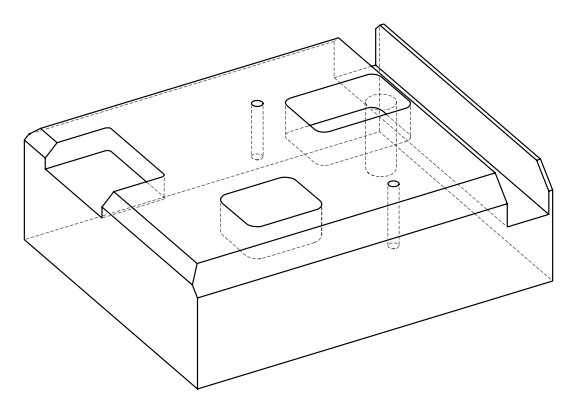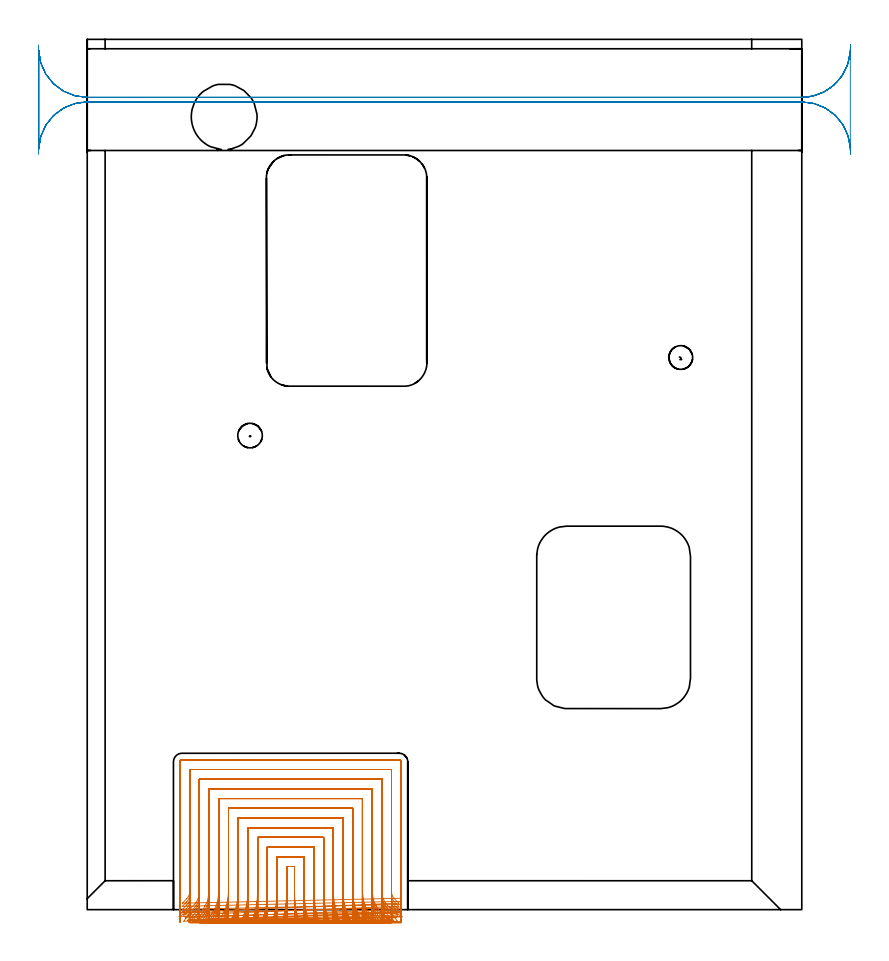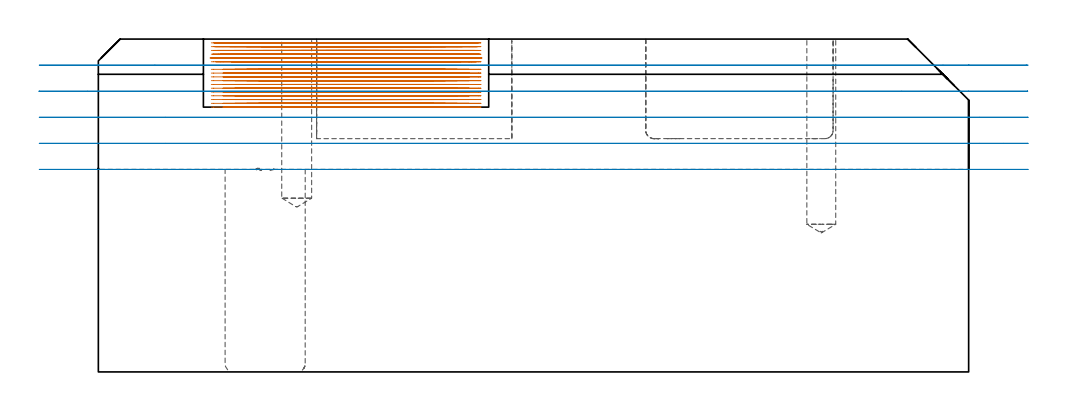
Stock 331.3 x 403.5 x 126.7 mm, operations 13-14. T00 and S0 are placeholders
(PLAN: 15 operations, 8 tool changes, 186.8 min)
(1 SPOT_DRILL | STEP1POCKET | NXT0321_9005460120000 | 0.03 min | 1 mm3)
(2 SPOT_DRILL_1 | STEP1POCKET_1 | NXT0321_9005460120000 | 0.03 min | 1 mm3)
(3 DRILL_BLIND_HOLE_INTO_CENTER | STEP1POCKET | UGT0301_505 | 0.3 min | 6774 mm3)
(4 DRILL_BLIND_HOLE_INTO_CENTER_1 | STEP1POCKET_1 | UGT0301_225 | 0.27 min | 6274 mm3)
(5 AREA_MILL | FG_CHAMFER_SURFACE | UGT0205_001 | 1.77 min | 4210 mm3)
(6 AREA_MILL_1 | FG_CHAMFER_SURFACE_1 | UGT0205_001 | 25.31 min | 96919 mm3)
(7 AREA_MILL_2 | FG_CHAMFER_SURFACE_2 | UGT0205_001 | 8.47 min | 11948 mm3)
(8 AREA_MILL_3 | FG_CHAMFER_SURFACE_3 | UGT0205_001 | 0.67 min | 3387 mm3)
(9 AREA_MILL_4 | FG_CHAMFER_SURFACE_4 | UGT0205_001 | 6.94 min | 15339 mm3)
(10 AREA_MILL_5 | FG_CHAMFER_SURFACE_5 | UGT0205_001 | 0.33 min | 331 mm3)
(11 MILL_RECTANGULAR_POCKET | POCKET_RECTANGULAR_STRAIGHT | NXT0201_007 | Follow Part, ap 6.25, ae 75% | 5.45 min | 221669 mm3)
(12 MILL_RECTANGULAR_POCKET_1 | POCKET_RECTANGULAR_STRAIGHT_1 | NXT0201_012 | Follow Part, ap 4, ae 75% | 13.68 min | 298232 mm3)
(13 MILL_SLOT | SLOT_PARTIAL_RECTANGULAR | NXT0201_008 | Follow Part, ap 1.5, ae 75% | 110.41 min | 202518 mm3)
(14 MILL_RECTANGULAR_SLOT | SLOT_RECTANGULAR | UGT0201_009 | Follow Part, ap 11.25, ae 75% | 9.69 min | 769263 mm3)
(15 MILL_THROUGH_HOLE_FROM_SOLID_MATERIAL | STEP1HOLE | NXT0201_007 | Circular | 3.48 min | 56068 mm3)
(TOOL NXT0321_9005460120000 | NC Spot Drill, 142deg, 12mm, Carbide, Uncoated | D12 PA142 FL30 Z2)
(TOOL UGT0301_505 | Carbide Drill 11.0 mm | D11 PA118 FL94 Z2)
(TOOL UGT0301_225 | Twist Drill 11.4 mm | D11.4 PA118 FL92 Z2)
(TOOL UGT0205_001 | Chamfer Mill 20 x 3 x 45 deg. | D20 FL50 Z2)
(TOOL NXT0201_007 | ENDMILL 25mm [R216.25-25050GCK54P 1620] | D25 R3 FL54 Z5)
(TOOL NXT0201_012 | ENDMILL 16mm [2P460-1600-NA 1630] | D16 FL38 Z6)
(TOOL NXT0201_008 | ENDMILL 6mm [2P460-0600-NA 1630] | D6 FL26 Z6)
(TOOL UGT0201_009 | End Mill 45 mm | D45 FL63 Z6)
(OP 13 MILL_SLOT)
G17 G21 G94 G90
T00 M6
G54
G17 G0 G90 X98.086 Y-5.921 S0 M3
G43 Z136.7 H1
Z125.261
G94 G1 X97.402 Y-3. F250.
G2 X96.1 Y8.28 R49.5 F500.
G1 Y20.
X92.5
Y8.288
G2 X91.196 Y-3. R49.5
G1 X90.512 Y-5.921 F250.
X102.789 Y-5.904
X102.037 Y-3.
G2 X100.6 Y8.28 R45. F500.
G1 Y24.5
X88.
Y8.288
G2 X86.561 Y-3. R45.
G1 X85.809 Y-5.904 F250.
X107.538 Y-5.881
X106.702 Y-3.
G2 X105.1 Y8.28 R40.5 F500.
G1 Y29.
X83.5
Y8.288
G2 X81.895 Y-3. R40.5
G1 X81.059 Y-5.881 F250.
X112.353 Y-5.849
X111.413 Y-3.
G2 X109.6 Y8.28 R36. F500.
G1 Y33.5
X79.
Y8.288
G2 X77.185 Y-3. R36.
G1 X76.244 Y-5.849 F250.
X117.263 Y-5.801
X116.189 Y-3.
G2 X114.1 Y8.28 R31.5 F500.
G1 Y38.
X74.5
Y8.288
G2 X72.408 Y-3. R31.5
G1 X71.333 Y-5.801 F250.
X122.322 Y-5.726
X121.069 Y-3.
G2 X118.6 Y8.28 R27. F500.
G1 Y42.5
X70.
Y8.288
G2 X67.527 Y-3. R27.
G1 X66.273 Y-5.725 F250.
X127.636 Y-5.596
X126.132 Y-3.
G2 X123.1 Y8.28 R22.5 F500.
G1 Y47.
X65.5
Y8.288
G2 X62.464 Y-3. R22.5
G1 X60.959 Y-5.595 F250.
X133.453 Y-5.338
X131.573 Y-3.
G2 X127.6 Y8.28 R18. F500.
G1 Y51.5
X61.
Y8.288
G2 X57.021 Y-3. R18.
G1 X55.14 Y-5.337 F250.
X140.689 Y-4.648
X138.183 Y-3.
G2 X132.1 Y8.28 R13.5 F500.
G1 Y56.
X56.5
Y8.288
G2 X50.405 Y-3. R13.5
G1 X47.897 Y-4.646 F250.
X144.287 Y-1.116 F500.
X141.6 Y0.217 F250.
G2 X136.6 Y8.28 R9. F500.
G1 Y60.5
X52.
Y8.288
G2 X47. Y0.225 R9.
G1 X44.313 Y-1.108 F250.
X144.457 Y2.994 F500.
X142.369 Y5.148 F250.
G2 X141.1 Y8.28 R4.5 F500.
G1 Y65.
X47.5
Y8.288
G2 X46.224 Y5.148 R4.5
G1 X44.13 Y2.999 F250.
X145.6 Y5.28 F500.
Y8.28 F250.
Y68.6 F500.
G3 X144.7 Y69.5 R0.9
G1 X43.9
G3 X43. Y68.6 R0.9
G1 Y8.288
Y5.288 F250.
G0 Z136.7
X97.685 Y-5.94
Z123.822
G1 X97.088 Y-3.
G2 X96.1 Y6.841 R49.5 F500.
G1 Y20.
X92.5
Y6.848
G2 X91.51 Y-3. R49.5
G1 X90.914 Y-5.94 F250.
X102.345 Y-5.927
X101.689 Y-3.
G2 X100.6 Y6.841 R45. F500.
G1 Y24.5
X88.
Y6.848
G2 X86.909 Y-3. R45.
G1 X86.253 Y-5.927 F250.
X107.043 Y-5.91
X106.314 Y-3.
G2 X105.1 Y6.841 R40.5 F500.
G1 Y29.
X83.5
Y6.848
G2 X82.284 Y-3. R40.5
G1 X81.555 Y-5.91 F250.
X111.791 Y-5.886
X110.971 Y-3.
G2 X109.6 Y6.841 R36. F500.
G1 Y33.5
X79.
Y6.848
G2 X77.627 Y-3. R36.
G1 X76.806 Y-5.886 F250.
X116.614 Y-5.85
X115.677 Y-3.
G2 X114.1 Y6.841 R31.5 F500.
G1 Y38.
X74.5
Y6.848
G2 X72.921 Y-3. R31.5
G1 X71.983 Y-5.85 F250.
X121.551 Y-5.794
X120.457 Y-3.
G2 X118.6 Y6.841 R27. F500.
G1 Y42.5
X70.
Y6.848
G2 X68.14 Y-3. R27.
G1 X67.046 Y-5.793 F250.
X126.679 Y-5.698
X125.366 Y-3.
G2 X123.1 Y6.841 R22.5 F500.
G1 Y47.
X65.5
Y6.848
G2 X63.23 Y-3. R22.5
G1 X61.917 Y-5.697 F250.
X132.169 Y-5.512
X130.529 Y-3.
G2 X127.6 Y6.841 R18. F500.
G1 Y51.5
X61.
Y6.848
G2 X58.067 Y-3. R18.
G1 X56.425 Y-5.511 F250.
X138.546 Y-5.054
X136.359 Y-3.
G2 X132.1 Y6.841 R13.5 F500.
G1 Y56.
X56.5
Y6.848
G2 X52.234 Y-3. R13.5
G1 X50.045 Y-5.052 F250.
X144.037 Y-2.516 F500.
X141.386 Y-1.112 F250.
G2 X136.6 Y6.841 R9. F500.
G1 Y60.5
X52.
Y6.848
G2 X47.211 Y-1.106 R9.
G1 X44.56 Y-2.509 F250.
X144.457 Y1.555 F500.
X142.369 Y3.709 F250.
G2 X141.1 Y6.841 R4.5 F500.
G1 Y65.
X47.5
Y6.848
G2 X46.224 Y3.709 R4.5
G1 X44.131 Y1.56 F250.
X145.6 Y3.841 F500.
Y6.841 F250.
Y68.6 F500.
G3 X144.7 Y69.5 R0.9
G1 X43.9
G3 X43. Y68.6 R0.9
G1 Y6.848
Y3.848 F250.
G0 Z136.7
X97.329 Y-5.956
Z122.383
G1 X96.819 Y-3.
G2 X96.1 Y5.408 R49.5 F500.
G1 Y20.
X92.5
Y5.407
G2 X91.781 Y-3. R49.5
G1 X91.271 Y-5.956 F250.
X101.953 Y-5.947
X101.392 Y-3.
G2 X100.6 Y5.408 R45. F500.
G1 Y24.5
X88.
Y5.407
G2 X87.208 Y-3. R45.
G1 X86.647 Y-5.947 F250.
X106.605 Y-5.935
X105.982 Y-3.
G2 X105.1 Y5.408 R40.5 F500.
G1 Y29.
X83.5
Y5.407
G2 X82.618 Y-3. R40.5
G1 X81.995 Y-5.935 F250.
X111.296 Y-5.917
X110.596 Y-3.
G2 X109.6 Y5.408 R36. F500.
G1 Y33.5
X79.
Y5.407
G2 X78.005 Y-3. R36.
G1 X77.304 Y-5.917 F250.
X116.044 Y-5.891
X115.243 Y-3.
G2 X114.1 Y5.408 R31.5 F500.
G1 Y38.
X74.5
Y5.407
G2 X73.358 Y-3. R31.5
G1 X72.557 Y-5.891 F250.
X120.877 Y-5.851
X119.942 Y-3.
G2 X118.6 Y5.408 R27. F500.
G1 Y42.5
X70.
Y5.407
G2 X68.658 Y-3. R27.
G1 X67.724 Y-5.851 F250.
X125.851 Y-5.783
X124.73 Y-3.
G2 X123.1 Y5.408 R22.5 F500.
G1 Y47.
X65.5
Y5.407
G2 X63.871 Y-3. R22.5
G1 X62.75 Y-5.783 F250.
X131.086 Y-5.653
X129.684 Y-3.
G2 X127.6 Y5.408 R18. F500.
G1 Y51.5
X61.
Y5.407
G2 X58.916 Y-3. R18.
G1 X57.515 Y-5.653 F250.
X136.906 Y-5.347
X135.038 Y-3.
G2 X132.1 Y5.408 R13.5 F500.
G1 Y56.
X56.5
Y5.407
G2 X53.563 Y-3. R13.5
G1 X51.695 Y-5.347 F250.
X143.237 Y-3.78
X140.717 Y-2.152
G2 X136.6 Y5.408 R9. F500.
G1 Y60.5
X52.
Y5.407
G2 X47.884 Y-2.153 R9.
G1 X45.364 Y-3.781 F250.
X144.462 Y0.12 F500.
X142.372 Y2.272 F250.
G2 X141.1 Y5.408 R4.5 F500.
G1 Y65.
X47.5
Y5.407
G2 X46.228 Y2.271 R4.5
G1 X44.137 Y0.119 F250.
X145.6 Y2.408 F500.
Y5.408 F250.
Y68.6 F500.
G3 X144.7 Y69.5 R0.9
G1 X43.9
G3 X43. Y68.6 R0.9
G1 Y5.407
Y2.407 F250.
G0 Z136.7
X96.991 Y-5.971
Z120.944
G1 X96.576 Y-3.
G2 X96.1 Y3.85 R49.5 F500.
G1 Y20.
X92.5
Y3.85
G2 X92.024 Y-3. R49.5
G1 X91.609 Y-5.971 F250.
X101.581 Y-5.965
X101.124 Y-3.
G2 X100.6 Y3.85 R45. F500.
G1 Y24.5
X88.
Y3.85
G2 X87.476 Y-3. R45.
G1 X87.019 Y-5.965 F250.
X106.191 Y-5.957
X105.684 Y-3.
G2 X105.1 Y3.85 R40.5 F500.
G1 Y29.
X83.5
Y3.85
G2 X82.917 Y-3. R40.5
G1 X82.409 Y-5.957 F250.
X110.829 Y-5.945
X110.258 Y-3.
G2 X109.6 Y3.85 R36. F500.
G1 Y33.5
X79.
Y3.85
G2 X78.342 Y-3. R36.
G1 X77.772 Y-5.945 F250.
X115.506 Y-5.928
X114.854 Y-3.
G2 X114.1 Y3.85 R31.5 F500.
G1 Y38.
X74.5
Y3.85
G2 X73.746 Y-3. R31.5
G1 X73.094 Y-5.928 F250.
X120.245 Y-5.902
X119.483 Y-3.
G2 X118.6 Y3.85 R27. F500.
G1 Y42.5
X70.
Y3.85
G2 X69.117 Y-3. R27.
G1 X68.356 Y-5.902 F250.
X125.082 Y-5.858
X124.168 Y-3.
G2 X123.1 Y3.85 R22.5 F500.
G1 Y47.
X65.5
Y3.85
G2 X64.432 Y-3. R22.5
G1 X63.519 Y-5.858 F250.
X130.096 Y-5.774
X128.955 Y-3.
G2 X127.6 Y3.85 R18. F500.
G1 Y51.5
X61.
Y3.85
G2 X59.646 Y-3. R18.
G1 X58.504 Y-5.774 F250.
X135.489 Y-5.585
X133.967 Y-3.
G2 X132.1 Y3.85 R13.5 F500.
G1 Y56.
X56.5
Y3.85
G2 X54.633 Y-3. R13.5
G1 X53.111 Y-5.585 F250.
X142.037 Y-4.942
X139.756 Y-2.994
G2 X136.6 Y3.85 R9. F500.
G1 Y60.5
X52.
Y3.85
G2 X48.843 Y-2.996 R9.
G1 X46.562 Y-4.943 F250.
X145.091 Y-1.534 F500.
X142.763 Y0.358 F250.
G2 X141.1 Y3.85 R4.5 F500.
G1 Y65.
X47.5
Y3.85
G2 X45.834 Y0.354 R4.5
G1 X43.504 Y-1.535 F250.
X145.6 Y0.85 F500.
Y3.85 F250.
Y68.6 F500.
G3 X144.7 Y69.5 R0.9
G1 X43.9
G3 X43. Y68.6 R0.9
G1 Y3.85
Y0.85 F250.
G0 Z136.7
X96.673 Y-5.984
Z119.505
G1 X96.364 Y-3.
G2 X96.1 Y2.102 R49.5 F500.
G1 Y20.
X92.5
Y2.117
G2 X92.235 Y-3. R49.5
G1 X91.925 Y-5.984 F250.
X101.23 Y-5.981
X100.89 Y-3.
G2 X100.6 Y2.102 R45. F500.
G1 Y24.5
X88.
Y2.117
G2 X87.708 Y-3. R45.
G1 X87.367 Y-5.981 F250.
X105.801 Y-5.976
X105.423 Y-3.
G2 X105.1 Y2.102 R40.5 F500.
G1 Y29.
X83.5
Y2.117
G2 X83.175 Y-3. R40.5
G1 X82.796 Y-5.976 F250.
X110.389 Y-5.97
X109.963 Y-3.
G2 X109.6 Y2.102 R36. F500.
G1 Y33.5
X79.
Y2.117
G2 X78.634 Y-3. R36.
G1 X78.208 Y-5.97 F250.
X115.002 Y-5.96
X114.516 Y-3.
G2 X114.1 Y2.102 R31.5 F500.
G1 Y38.
X74.5
Y2.117
G2 X74.082 Y-3. R31.5
G1 X73.594 Y-5.96 F250.
X119.653 Y-5.946
X119.086 Y-3.
G2 X118.6 Y2.102 R27. F500.
G1 Y42.5
X70.
Y2.117
G2 X69.511 Y-3. R27.
G1 X68.942 Y-5.946 F250.
X124.366 Y-5.922
X123.686 Y-3.
G2 X123.1 Y2.102 R22.5 F500.
G1 Y47.
X65.5
Y2.117
G2 X64.91 Y-3. R22.5
G1 X64.228 Y-5.921 F250.
X129.189 Y-5.877
X128.338 Y-3.
G2 X127.6 Y2.102 R18. F500.
G1 Y51.5
X61.
Y2.117
G2 X60.257 Y-3. R18.
G1 X59.404 Y-5.876 F250.
X134.235 Y-5.777
X133.101 Y-3.
G2 X132.1 Y2.102 R13.5 F500.
G1 Y56.
X56.5
Y2.117
G2 X55.493 Y-3. R13.5
G1 X54.355 Y-5.776 F250.
X139.887 Y-5.471
X138.186 Y-3.
G2 X136.6 Y2.102 R9. F500.
G1 Y60.5
X52.
Y2.117
G2 X50.404 Y-3. R9.
G1 X48.698 Y-5.468 F250.
X146.022 Y-3.29
X143.403 Y-1.825
G2 X141.1 Y2.102 R4.5 F500.
G1 Y65.
X47.5
Y2.117
G2 X45.175 Y-1.822 R4.5
G1 X42.549 Y-3.272 F250.
X145.6 Y-0.898 F500.
Y2.102 F250.
Y68.6 F500.
G3 X144.7 Y69.5 R0.9
G1 X43.9
G3 X43. Y68.6 R0.9
G1 Y2.117
Y-0.883 F250.
G0 Z136.7
X96.343 Y-5.995
Z118.067
G1 X96.177 Y-3.
G2 X96.1 Y-0.249 R49.5 F500.
G1 Y20.
X92.5
Y-0.247
G2 X92.423 Y-3. R49.5
G1 X92.257 Y-5.995 F250.
X100.868 Y-5.994
X100.684 Y-3.
G2 X100.6 Y-0.249 R45. F500.
G1 Y24.5
X88.
Y-0.247
G2 X87.916 Y-3. R45.
G1 X87.732 Y-5.994 F250.
X105.397 Y-5.993
X105.194 Y-3.
G2 X105.1 Y-0.249 R40.5 F500.
G1 Y29.
X83.5
Y-0.247
G2 X83.406 Y-3. R40.5
G1 X83.202 Y-5.993 F250.
X109.935 Y-5.991
X109.705 Y-3.
G2 X109.6 Y-0.249 R36. F500.
G1 Y33.5
X79.
Y-0.247
G2 X78.895 Y-3. R36.
G1 X78.665 Y-5.991 F250.
X114.482 Y-5.989
X114.22 Y-3.
G2 X114.1 Y-0.249 R31.5 F500.
G1 Y38.
X74.5
Y-0.247
G2 X74.379 Y-3. R31.5
G1 X74.117 Y-5.989 F250.
X119.046 Y-5.984
X118.741 Y-3.
G2 X118.6 Y-0.249 R27. F500.
G1 Y42.5
X70.
Y-0.247
G2 X69.859 Y-3. R27.
G1 X69.553 Y-5.984 F250.
X123.636 Y-5.977
X123.269 Y-3.
G2 X123.1 Y-0.249 R22.5 F500.
G1 Y47.
X65.5
Y-0.247
G2 X65.331 Y-3. R22.5
G1 X64.964 Y-5.977 F250.
X128.27 Y-5.965
X127.812 Y-3.
G2 X127.6 Y-0.249 R18. F500.
G1 Y51.5
X61.
Y-0.247
G2 X60.788 Y-3. R18.
G1 X60.329 Y-5.965 F250.
X132.995 Y-5.937
X132.383 Y-3.
G2 X132.1 Y-0.249 R13.5 F500.
G1 Y56.
X56.5
Y-0.247
G2 X56.216 Y-3. R13.5
G1 X55.605 Y-5.937 F250.
X137.948 Y-5.856
X137.031 Y-3.
G2 X136.6 Y-0.249 R9. F500.
G1 Y60.5
X52.
Y-0.247
G2 X51.569 Y-3. R9.
G1 X50.651 Y-5.856 F250.
X143.873 Y-5.374
X142.039 Y-3.
G2 X141.1 Y-0.249 R4.5 F500.
G1 Y65.
X47.5
Y-0.247
G2 X46.56 Y-3. R4.5
G1 X44.724 Y-5.373 F250.
X145.6 Y-3.249
Y-0.249
Y68.6 F500.
G3 X144.7 Y69.5 R0.9
G1 X43.9
G3 X43. Y68.6 R0.9
G1 Y-0.247
Y-3.247 F250.
G0 X96.131 Y-6. Z116.628
G1 X96.102 Y-3.
G2 X96.1 Y-2.525 R49.5 F500.
G1 Y20.
X92.5
Y-2.523
G2 X92.498 Y-3. R49.5
G1 X92.469 Y-6. F250.
X100.634
X100.603 Y-3.
G2 X100.6 Y-2.525 R45. F500.
G1 Y24.5
X88.
Y-2.523
G2 X87.997 Y-3. R45.
G1 X87.966 Y-6. F250.
X105.138
X105.103 Y-3.
G2 X105.1 Y-2.525 R40.5 F500.
G1 Y29.
X83.5
Y-2.523
G2 X83.497 Y-3. R40.5
G1 X83.462 Y-6. F250.
X109.643
X109.603 Y-3.
G2 X109.6 Y-2.525 R36. F500.
G1 Y33.5
X79.
Y-2.523
G2 X78.997 Y-3. R36.
G1 X78.957 Y-6. F250.
X114.149
X114.104 Y-3.
G2 X114.1 Y-2.525 R31.5 F500.
G1 Y38.
X74.5
Y-2.523
G2 X74.496 Y-3. R31.5
G1 X74.451 Y-6. F250.
X118.657
X118.604 Y-3.
G2 X118.6 Y-2.525 R27. F500.
G1 Y42.5
X70.
Y-2.523
G2 X69.996 Y-3. R27.
G1 X69.943 Y-6. F250.
X123.168 Y-5.999
X123.105 Y-3.
G2 X123.1 Y-2.525 R22.5 F500.
G1 Y47.
X65.5
Y-2.523
G2 X65.495 Y-3. R22.5
G1 X65.431 Y-5.999 F250.
X127.685
X127.606 Y-3.
G2 X127.6 Y-2.525 R18. F500.
G1 Y51.5
X61.
Y-2.523
G2 X60.994 Y-3. R18.
G1 X60.914 Y-5.999 F250.
X132.214 Y-5.998
X132.108 Y-3.
G2 X132.1 Y-2.525 R13.5 F500.
G1 Y56.
X56.5
Y-2.523
G2 X56.492 Y-3. R13.5
G1 X56.386 Y-5.998 F250.
X136.771 Y-5.996
X136.613 Y-3.
G2 X136.6 Y-2.525 R9. F500.
G1 Y60.5
X52.
Y-2.523
G2 X51.987 Y-3. R9.
G1 X51.828 Y-5.996 F250.
X141.442 Y-5.983
X141.125 Y-3.
G2 X141.1 Y-2.525 R4.5 F500.
G1 Y65.
X47.5
Y-2.523
G2 X47.475 Y-3. R4.5
G1 X47.157 Y-5.983 F250.
X145.6 Y-5.525
Y-2.525
Y68.6 F500.
G3 X144.7 Y69.5 R0.9
G1 X43.9
G3 X43. Y68.6 R0.9
G1 Y-2.523
Y-5.523 F250.
G0 X96.1 Y-6. Z115.189
G1 Y-3.
Y20. F500.
X92.5
Y-3.
Y-6. F250.
X100.6
Y-3.
Y24.5 F500.
X88.
Y-3.
Y-6. F250.
X105.1
Y-3.
Y29. F500.
X83.5
Y-3.
Y-6. F250.
X109.6
Y-3.
Y33.5 F500.
X79.
Y-3.
Y-6. F250.
X114.1
Y-3.
Y38. F500.
X74.5
Y-3.
Y-6. F250.
X118.6
Y-3.
Y42.5 F500.
X70.
Y-3.
Y-6. F250.
X123.1
Y-3.
Y47. F500.
X65.5
Y-3.
Y-6. F250.
X127.6
Y-3.
Y51.5 F500.
X61.
Y-3.
Y-6. F250.
X132.1
Y-3.
Y56. F500.
X56.5
Y-3.
Y-6. F250.
X136.6
Y-3.
Y60.5 F500.
X52.
Y-3.
X51.999 Y-6. F250.
X141.1
Y-3.
Y65. F500.
X47.5
Y-3.
X47.499 Y-6. F250.
X145.6
Y-3.
Y68.6 F500.
G3 X144.7 Y69.5 R0.9
G1 X43.9
G3 X43. Y68.6 R0.9
G1 Y-2.998
Y-5.998 F250.
G0 X96.1 Y-6. Z113.75
G1 Y-3.
Y20. F500.
X92.5
Y-3.
Y-6. F250.
X100.6
Y-3.
Y24.5 F500.
X88.
Y-3.
Y-6. F250.
X105.1
Y-3.
Y29. F500.
X83.5
Y-3.
Y-6. F250.
X109.6
Y-3.
Y33.5 F500.
X79.
Y-3.
Y-6. F250.
X114.1
Y-3.
Y38. F500.
X74.5
Y-3.
Y-6. F250.
X118.6
Y-3.
Y42.5 F500.
X70.
Y-3.
Y-6. F250.
X123.1
Y-3.
Y47. F500.
X65.5
Y-3.
Y-6. F250.
X127.6
Y-3.
Y51.5 F500.
X61.
Y-3.
Y-6. F250.
X132.1
Y-3.
Y56. F500.
X56.5
Y-3.
Y-6. F250.
X136.6
Y-3.
Y60.5 F500.
X52.
Y-3.
Y-6. F250.
X141.1
Y-3.
Y65. F500.
X47.5
Y-3.
Y-6. F250.
X145.6
Y-3.
Y68.6 F500.
G3 X144.7 Y69.5 R0.9
G1 X43.9
G3 X43. Y68.6 R0.9
G1 Y-3.
Y-6. F250.
G0 X96.1 Z112.311
G1 Y-3.
Y20. F500.
X92.5
Y-3.
Y-6. F250.
X100.6
Y-3.
Y24.5 F500.
X88.
Y-3.
Y-6. F250.
X105.1
Y-3.
Y29. F500.
X83.5
Y-3.
Y-6. F250.
X109.6
Y-3.
Y33.5 F500.
X79.
Y-3.
Y-6. F250.
X114.1
Y-3.
Y38. F500.
X74.5
Y-3.
Y-6. F250.
X118.6
Y-3.
Y42.5 F500.
X70.
Y-3.
Y-6. F250.
X123.1
Y-3.
Y47. F500.
X65.5
Y-3.
Y-6. F250.
X127.6
Y-3.
Y51.5 F500.
X61.
Y-3.
Y-6. F250.
X132.1
Y-3.
Y56. F500.
X56.5
Y-3.
Y-6. F250.
X136.6
Y-3.
Y60.5 F500.
X52.
Y-3.
Y-6. F250.
X141.1
Y-3.
Y65. F500.
X47.5
Y-3.
Y-6. F250.
X145.6
Y-3.
Y68.6 F500.
G3 X144.7 Y69.5 R0.9
G1 X43.9
G3 X43. Y68.6 R0.9
G1 Y-3.
Y-6. F250.
G0 X96.1 Z110.872
G1 Y-3.
Y20. F500.
X92.5
Y-3.
Y-6. F250.
X100.6
Y-3.
Y24.5 F500.
X88.
Y-3.
Y-6. F250.
X105.1
Y-3.
Y29. F500.
X83.5
Y-3.
Y-6. F250.
X109.6
Y-3.
Y33.5 F500.
X79.
Y-3.
Y-6. F250.
X114.1
Y-3.
Y38. F500.
X74.5
Y-3.
Y-6. F250.
X118.6
Y-3.
Y42.5 F500.
X70.
Y-3.
Y-6. F250.
X123.1
Y-3.
Y47. F500.
X65.5
Y-3.
Y-6. F250.
X127.6
Y-3.
Y51.5 F500.
X61.
Y-3.
Y-6. F250.
X132.1
Y-3.
Y56. F500.
X56.5
Y-3.
Y-6. F250.
X136.6
Y-3.
Y60.5 F500.
X52.
Y-3.
Y-6. F250.
X141.1
Y-3.
Y65. F500.
X47.5
Y-3.
Y-6. F250.
X145.6
Y-3.
Y68.6 F500.
G3 X144.7 Y69.5 R0.9
G1 X43.9
G3 X43. Y68.6 R0.9
G1 Y-3.
Y-6. F250.
G0 X96.1 Z109.433
G1 Y-3.
Y20. F500.
X92.5
Y-3.
Y-6. F250.
X100.6
Y-3.
Y24.5 F500.
X88.
Y-3.
Y-6. F250.
X105.1
Y-3.
Y29. F500.
X83.5
Y-3.
Y-6. F250.
X109.6
Y-3.
Y33.5 F500.
X79.
Y-3.
Y-6. F250.
X114.1
Y-3.
Y38. F500.
X74.5
Y-3.
Y-6. F250.
X118.6
Y-3.
Y42.5 F500.
X70.
Y-3.
Y-6. F250.
X123.1
Y-3.
Y47. F500.
X65.5
Y-3.
Y-6. F250.
X127.6
Y-3.
Y51.5 F500.
X61.
Y-3.
Y-6. F250.
X132.1
Y-3.
Y56. F500.
X56.5
Y-3.
Y-6. F250.
X136.6
Y-3.
Y60.5 F500.
X52.
Y-3.
Y-6. F250.
X141.1
Y-3.
Y65. F500.
X47.5
Y-3.
Y-6. F250.
X145.6
Y-3.
Y68.6 F500.
G3 X144.7 Y69.5 R0.9
G1 X43.9
G3 X43. Y68.6 R0.9
G1 Y-3.
Y-6. F250.
G0 X96.1 Z107.994
G1 Y-3.
Y20. F500.
X92.5
Y-3.
Y-6. F250.
X100.6
Y-3.
Y24.5 F500.
X88.
Y-3.
Y-6. F250.
X105.1
Y-3.
Y29. F500.
X83.5
Y-3.
Y-6. F250.
X109.6
Y-3.
Y33.5 F500.
X79.
Y-3.
Y-6. F250.
X114.1
Y-3.
Y38. F500.
X74.5
Y-3.
Y-6. F250.
X118.6
Y-3.
Y42.5 F500.
X70.
Y-3.
Y-6. F250.
X123.1
Y-3.
Y47. F500.
X65.5
Y-3.
Y-6. F250.
X127.6
Y-3.
Y51.5 F500.
X61.
Y-3.
Y-6. F250.
X132.1
Y-3.
Y56. F500.
X56.5
Y-3.
Y-6. F250.
X136.6
Y-3.
Y60.5 F500.
X52.
Y-3.
Y-6. F250.
X141.1
Y-3.
Y65. F500.
X47.5
Y-3.
Y-6. F250.
X145.6
Y-3.
Y68.6 F500.
G3 X144.7 Y69.5 R0.9
G1 X43.9
G3 X43. Y68.6 R0.9
G1 Y-3.
Y-6. F250.
G0 X96.1 Z106.556
G1 Y-3.
Y20. F500.
X92.5
Y-3.
Y-6. F250.
X100.6
Y-3.
Y24.5 F500.
X88.
Y-3.
Y-6. F250.
X105.1
Y-3.
Y29. F500.
X83.5
Y-3.
Y-6. F250.
X109.6
Y-3.
Y33.5 F500.
X79.
Y-3.
Y-6. F250.
X114.1
Y-3.
Y38. F500.
X74.5
Y-3.
Y-6. F250.
X118.6
Y-3.
Y42.5 F500.
X70.
Y-3.
Y-6. F250.
X123.1
Y-3.
Y47. F500.
X65.5
Y-3.
Y-6. F250.
X127.6
Y-3.
Y51.5 F500.
X61.
Y-3.
Y-6. F250.
X132.1
Y-3.
Y56. F500.
X56.5
Y-3.
Y-6. F250.
X136.6
Y-3.
Y60.5 F500.
X52.
Y-3.
Y-6. F250.
X141.1
Y-3.
Y65. F500.
X47.5
Y-3.
Y-6. F250.
X145.6
Y-3.
Y68.6 F500.
G3 X144.7 Y69.5 R0.9
G1 X43.9
G3 X43. Y68.6 R0.9
G1 Y-3.
Y-6. F250.
G0 X96.1 Z105.117
G1 Y-3.
Y20. F500.
X92.5
Y-3.
Y-6. F250.
X100.6
Y-3.
Y24.5 F500.
X88.
Y-3.
Y-6. F250.
X105.1
Y-3.
Y29. F500.
X83.5
Y-3.
Y-6. F250.
X109.6
Y-3.
Y33.5 F500.
X79.
Y-3.
Y-6. F250.
X114.1
Y-3.
Y38. F500.
X74.5
Y-3.
Y-6. F250.
X118.6
Y-3.
Y42.5 F500.
X70.
Y-3.
Y-6. F250.
X123.1
Y-3.
Y47. F500.
X65.5
Y-3.
Y-6. F250.
X127.6
Y-3.
Y51.5 F500.
X61.
Y-3.
Y-6. F250.
X132.1
Y-3.
Y56. F500.
X56.5
Y-3.
Y-6. F250.
X136.6
Y-3.
Y60.5 F500.
X52.
Y-3.
Y-6. F250.
X141.1
Y-3.
Y65. F500.
X47.5
Y-3.
Y-6. F250.
X145.6
Y-3.
Y68.6 F500.
G3 X144.7 Y69.5 R0.9
G1 X43.9
G3 X43. Y68.6 R0.9
G1 Y-3.
Y-6. F250.
G0 X96.1 Z103.678
G1 Y-3.
Y20. F500.
X92.5
Y-3.
Y-6. F250.
X100.6
Y-3.
Y24.5 F500.
X88.
Y-3.
Y-6. F250.
X105.1
Y-3.
Y29. F500.
X83.5
Y-3.
Y-6. F250.
X109.6
Y-3.
Y33.5 F500.
X79.
Y-3.
Y-6. F250.
X114.1
Y-3.
Y38. F500.
X74.5
Y-3.
Y-6. F250.
X118.6
Y-3.
Y42.5 F500.
X70.
Y-3.
Y-6. F250.
X123.1
Y-3.
Y47. F500.
X65.5
Y-3.
Y-6. F250.
X127.6
Y-3.
Y51.5 F500.
X61.
Y-3.
Y-6. F250.
X132.1
Y-3.
Y56. F500.
X56.5
Y-3.
Y-6. F250.
X136.6
Y-3.
Y60.5 F500.
X52.
Y-3.
Y-6. F250.
X141.1
Y-3.
Y65. F500.
X47.5
Y-3.
Y-6. F250.
X145.6
Y-3.
Y68.6 F500.
G3 X144.7 Y69.5 R0.9
G1 X43.9
G3 X43. Y68.6 R0.9
G1 Y-3.
Y-6. F250.
G0 X96.1 Z102.239
G1 Y-3.
Y20. F500.
X92.5
Y-3.
Y-6. F250.
X100.6
Y-3.
Y24.5 F500.
X88.
Y-3.
Y-6. F250.
X105.1
Y-3.
Y29. F500.
X83.5
Y-3.
Y-6. F250.
X109.6
Y-3.
Y33.5 F500.
X79.
Y-3.
Y-6. F250.
X114.1
Y-3.
Y38. F500.
X74.5
Y-3.
Y-6. F250.
X118.6
Y-3.
Y42.5 F500.
X70.
Y-3.
Y-6. F250.
X123.1
Y-3.
Y47. F500.
X65.5
Y-3.
Y-6. F250.
X127.6
Y-3.
Y51.5 F500.
X61.
Y-3.
Y-6. F250.
X132.1
Y-3.
Y56. F500.
X56.5
Y-3.
Y-6. F250.
X136.6
Y-3.
Y60.5 F500.
X52.
Y-3.
Y-6. F250.
X141.1
Y-3.
Y65. F500.
X47.5
Y-3.
Y-6. F250.
X145.6
Y-3.
Y68.6 F500.
G3 X144.7 Y69.5 R0.9
G1 X43.9
G3 X43. Y68.6 R0.9
G1 Y-3.
Y-6. F250.
G0 X96.1 Z100.8
G1 Y-3.
Y20. F500.
X92.5
Y-3.
Y-6. F250.
X100.6
Y-3.
Y24.5 F500.
X88.
Y-3.
Y-6. F250.
X105.1
Y-3.
Y29. F500.
X83.5
Y-3.
Y-6. F250.
X109.6
Y-3.
Y33.5 F500.
X79.
Y-3.
Y-6. F250.
X114.1
Y-3.
Y38. F500.
X74.5
Y-3.
Y-6. F250.
X118.6
Y-3.
Y42.5 F500.
X70.
Y-3.
Y-6. F250.
X123.1
Y-3.
Y47. F500.
X65.5
Y-3.
Y-6. F250.
X127.6
Y-3.
Y51.5 F500.
X61.
Y-3.
Y-6. F250.
X132.1
Y-3.
Y56. F500.
X56.5
Y-3.
Y-6. F250.
X136.6
Y-3.
Y60.5 F500.
X52.
Y-3.
Y-6. F250.
X141.1
Y-3.
Y65. F500.
X47.5
Y-3.
Y-6. F250.
X145.6
Y-3.
Y68.6 F500.
G3 X144.7 Y69.5 R0.9
G1 X43.9
G3 X43. Y68.6 R0.9
G1 Y-3.
Y-6. F250.
G0 Z136.7
M5
M2
(OP 14 MILL_RECTANGULAR_SLOT)
G17 G21 G94 G90
T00 M6
G54
G17 G0 G90 X353.898 Y396.956 S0 M3
G43 Z136.7 H0
Z116.78
G94 G1 X353.222 Y394.033 F250.
G2 X331.532 Y376.601 R22.5 F500.
X331.3 Y376.6 R22.5 F449.
G1 X321.532
X21.532 F387.
X0. F500.
G2 X-22.49 Y398.429 R22.5
G1 Y352.671
G2 X0. Y374.5 R22.5
G1 X331.3
G2 X353.222 Y357.067 R22.5
G1 X353.898 Y354.145 F250.
G0 Z136.7
X-22.625 Y350.166
Z106.86
G1 X-22.47 Y353.162
G2 X-4.157 Y374.113 R22.5 F500.
X0. Y374.5 R22.5 F382.
G1 X305.819
X331.3 F500.
G2 X353.663 Y354.475 R22.5
G1 X353.693 Y354.472
G3 X353.8 Y356.66 R22.5
G1 Y394.472
G3 X353.695 Y396.643 R22.5
G1 X353.665 Y396.64
G2 X331.3 Y376.6 R22.5
G1 X0.
G2 X-22.47 Y397.938 R22.5
G1 X-22.625 Y400.934 F250.
G0 Z136.7
X353.925
Z96.94
G1 X353.77 Y397.938
G2 X335.457 Y376.987 R22.5 F500.
X331.3 Y376.6 R22.5 F375.
G1 X25.481
X0. F500.
G2 X-22.49 Y398.429 R22.5
G1 Y352.671
G2 X0. Y374.5 R22.5
G1 X331.3
G2 X353.77 Y353.162 R22.5
G1 X353.925 Y350.166 F250.
G0 Y400.934 Z87.02
G1 X353.77 Y397.938
G2 X344.56 Y380.923 R22.5 F500.
X335.457 Y376.987 R22.5 F428.
X331.3 Y376.6 R22.5 F356.
G1 X25.481
X0. F500.
G2 X-22.49 Y398.429 R22.5
G1 Y352.671
G2 X0. Y374.5 R22.5
G1 X331.3
G2 X353.77 Y353.162 R22.5
G1 X353.925 Y350.166 F250.
G0 Y400.934 Z77.1
G1 X353.77 Y397.938
G2 X335.457 Y376.987 R22.5 F500.
X331.3 Y376.6 R22.5 F375.
G1 X25.481
X0. F500.
G2 X-22.49 Y398.429 R22.5
G1 Y352.671
G2 X0. Y374.5 R22.5
G1 X331.3
G2 X353.77 Y353.162 R22.5
G1 X353.925 Y350.166 F250.
G0 Z136.7
M5
M2
